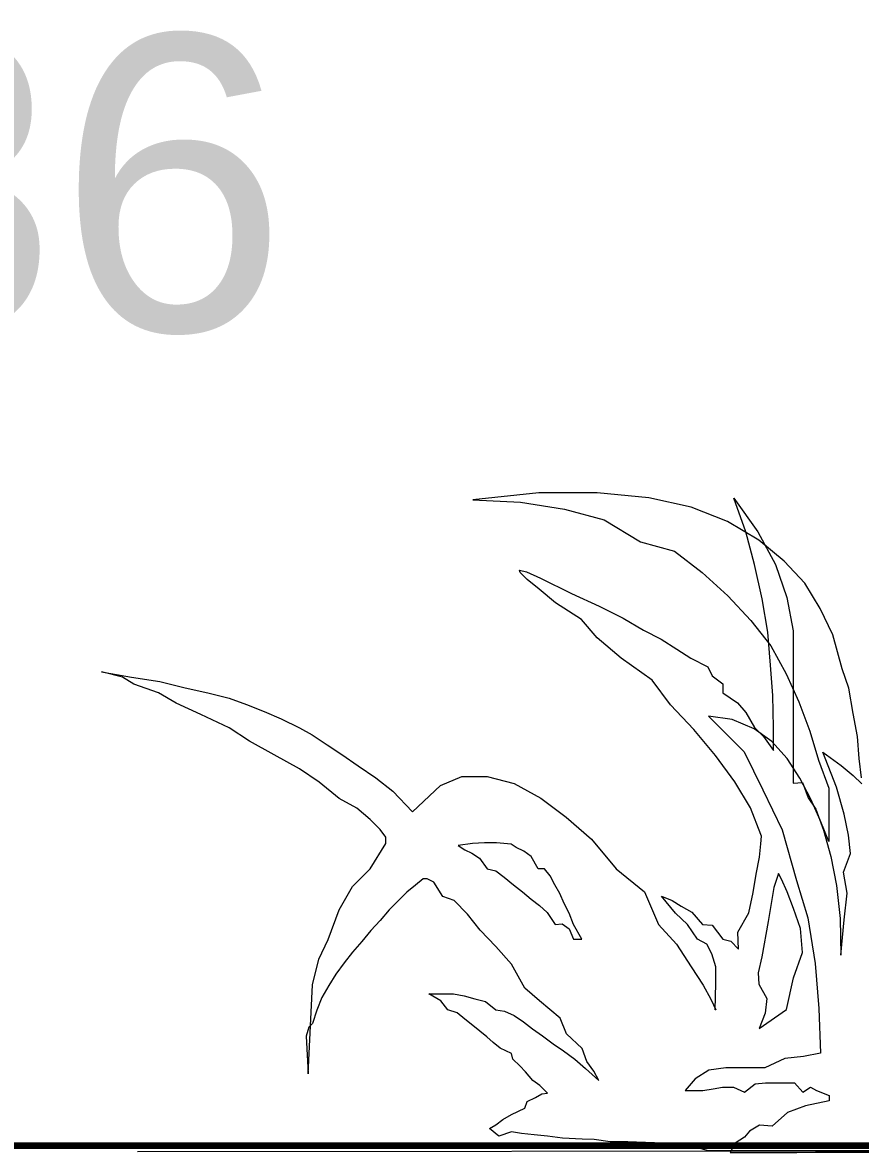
# Model space of a CAD drawing. Header units: inches. Extents: x 140 to 978, y -82 to 38.
# Drawn here: x 729.998 to 730.391, y -46.78 to -46.251 of the extents above; entities that cross this region are included whole.
import ezdxf

# ---------------------------------------------------------------- set-up
doc = ezdxf.new("R2010")
doc.units = ezdxf.units.IN
doc.header["$MEASUREMENT"] = 0
for name, color, linetype, lineweight in [('UNSAAC-AREA VERDE', 94, 'Continuous', 0), ('UNSAAC-TEXTOS', 250, 'Continuous', 0), ('UNSAAC-VARIOS', 30, 'Continuous', 0)]:
    doc.layers.add(name, color=color, linetype=linetype, lineweight=lineweight)
doc.styles.get("Standard").update_dxf_attribs({"font": 'arial.ttf'})

# ---------------------------------------------------------------- blocks, each defined once
blk = doc.blocks.new('unsaac area verde 2')
at = {"layer": 'UNSAAC-AREA VERDE'}
for p, q in [((1477.2247, 42.2612), (1477.1628, 42.2549)), ((1477.2247, 42.2612), (1477.1628, 42.2549)), ((1477.1628, 42.2549), (1477.2073, 42.2525)), ((1477.1628, 42.2549), (1477.2073, 42.2525)), ((1477.2073, 42.2525), (1477.2486, 42.2461)), ((1477.2073, 42.2525), (1477.2486, 42.2461)), ((1477.2795, 42.2612), (1477.2247, 42.2612)), ((1477.2795, 42.2612), (1477.2247, 42.2612)), ((1477.3278, 42.2565), (1477.2795, 42.2612)), ((1477.3278, 42.2565), (1477.2795, 42.2612)), ((1477.3676, 42.2477), (1477.3278, 42.2565)), ((1477.3676, 42.2477), (1477.3278, 42.2565)), ((1477.4187, 42.2245), (1477.4074, 42.2562)), ((1477.4074, 42.2562), (1477.4299, 42.2244)), ((1477.4187, 42.2245), (1477.4074, 42.2562)), ((1477.4074, 42.2562), (1477.4299, 42.2244)), ((1477.2486, 42.2461), (1477.2859, 42.2358)), ((1477.2486, 42.2461), (1477.2859, 42.2358)), ((1477.4017, 42.2342), (1477.3676, 42.2477)), ((1477.4017, 42.2342), (1477.3676, 42.2477)), ((1477.2859, 42.2358), (1477.32, 42.2152)), ((1477.2859, 42.2358), (1477.32, 42.2152)), ((1477.431, 42.2168), (1477.4017, 42.2342)), ((1477.431, 42.2168), (1477.4017, 42.2342)), ((1477.4267, 42.194), (1477.4187, 42.2245)), ((1477.4267, 42.194), (1477.4187, 42.2245)), ((1477.4299, 42.2244), (1477.4465, 42.194)), ((1477.4299, 42.2244), (1477.4465, 42.194)), ((1477.32, 42.2152), (1477.3517, 42.2064)), ((1477.32, 42.2152), (1477.3517, 42.2064)), ((1477.4548, 42.197), (1477.431, 42.2168)), ((1477.4548, 42.197), (1477.431, 42.2168)), ((1477.3517, 42.2064), (1477.3779, 42.1866)), ((1477.3517, 42.2064), (1477.3779, 42.1866)), ((1477.207, 42.1867), (1477.2064, 42.1887)), ((1477.2064, 42.1887), (1477.2129, 42.1874)), ((1477.207, 42.1867), (1477.2064, 42.1887)), ((1477.2064, 42.1887), (1477.2129, 42.1874)), ((1477.2129, 42.1874), (1477.2262, 42.1814)), ((1477.2129, 42.1874), (1477.2262, 42.1814)), ((1477.4339, 42.1616), (1477.4267, 42.194)), ((1477.4339, 42.1616), (1477.4267, 42.194)), ((1477.4465, 42.194), (1477.4571, 42.1629)), ((1477.4465, 42.194), (1477.4571, 42.1629)), ((1477.4739, 42.1763), (1477.4548, 42.197)), ((1477.4739, 42.1763), (1477.4548, 42.197)), ((1477.2136, 42.1801), (1477.207, 42.1867)), ((1477.2136, 42.1801), (1477.207, 42.1867)), ((1477.2249, 42.1709), (1477.2136, 42.1801)), ((1477.2249, 42.1709), (1477.2136, 42.1801)), ((1477.2262, 42.1814), (1477.2553, 42.1669)), ((1477.2262, 42.1814), (1477.2553, 42.1669)), ((1477.3779, 42.1866), (1477.4017, 42.1645)), ((1477.3779, 42.1866), (1477.4017, 42.1645)), ((1477.2401, 42.1583), (1477.2249, 42.1709)), ((1477.2401, 42.1583), (1477.2249, 42.1709)), ((1477.2553, 42.1669), (1477.2811, 42.155)), ((1477.2553, 42.1669), (1477.2811, 42.155)), ((1477.4883, 42.1525), (1477.4739, 42.1763)), ((1477.4883, 42.1525), (1477.4739, 42.1763)), ((1477.2646, 42.1425), (1477.2401, 42.1583)), ((1477.2646, 42.1425), (1477.2401, 42.1583)), ((1477.4017, 42.1645), (1477.4232, 42.1414)), ((1477.4017, 42.1645), (1477.4232, 42.1414)), ((1477.4392, 42.1305), (1477.4339, 42.1616)), ((1477.4392, 42.1305), (1477.4339, 42.1616)), ((1477.4571, 42.1629), (1477.463, 42.1318)), ((1477.4571, 42.1629), (1477.463, 42.1318)), ((1477.2811, 42.155), (1477.3036, 42.1437)), ((1477.2811, 42.155), (1477.3036, 42.1437)), ((1477.5002, 42.1279), (1477.4883, 42.1525)), ((1477.5002, 42.1279), (1477.4883, 42.1525)), ((1477.2791, 42.1253), (1477.2646, 42.1425)), ((1477.2791, 42.1253), (1477.2646, 42.1425)), ((1477.3036, 42.1437), (1477.3228, 42.1326)), ((1477.3036, 42.1437), (1477.3228, 42.1326)), ((1477.4232, 42.1414), (1477.4421, 42.1176)), ((1477.4232, 42.1414), (1477.4421, 42.1176)), ((1477.3016, 42.1061), (1477.2791, 42.1253)), ((1477.3016, 42.1061), (1477.2791, 42.1253)), ((1477.3228, 42.1326), (1477.3393, 42.1239)), ((1477.3228, 42.1326), (1477.3393, 42.1239)), ((1477.3393, 42.1239), (1477.3539, 42.1146)), ((1477.3393, 42.1239), (1477.3539, 42.1146)), ((1477.4418, 42.0995), (1477.4392, 42.1305)), ((1477.4418, 42.0995), (1477.4392, 42.1305)), ((1477.463, 42.1318), (1477.463, 42.0995)), ((1477.463, 42.1318), (1477.463, 42.0995)), ((1477.5089, 42.0961), (1477.5002, 42.1279)), ((1477.5089, 42.0961), (1477.5002, 42.1279)), ((1477.3539, 42.1146), (1477.367, 42.1061)), ((1477.3539, 42.1146), (1477.367, 42.1061)), ((1477.4421, 42.1176), (1477.4565, 42.0914)), ((1477.4421, 42.1176), (1477.4565, 42.0914)), ((1477.3307, 42.0855), (1477.3016, 42.1061)), ((1477.3307, 42.0855), (1477.3016, 42.1061)), ((1477.367, 42.1061), (1477.383, 42.0981)), ((1477.367, 42.1061), (1477.383, 42.0981)), ((1476.834, 42.0889), (1476.8142, 42.0941)), ((1476.8142, 42.0941), (1476.8426, 42.0889)), ((1476.834, 42.0889), (1476.8142, 42.0941)), ((1476.8142, 42.0941), (1476.8426, 42.0889)), ((1477.383, 42.0981), (1477.3869, 42.0896)), ((1477.383, 42.0981), (1477.3869, 42.0896)), ((1477.4438, 42.071), (1477.4418, 42.0995)), ((1477.4438, 42.071), (1477.4418, 42.0995)), ((1477.463, 42.0995), (1477.463, 42.0664)), ((1477.463, 42.0995), (1477.463, 42.0664)), ((1477.5152, 42.0779), (1477.5089, 42.0961)), ((1477.5152, 42.0779), (1477.5089, 42.0961)), ((1476.8446, 42.0823), (1476.834, 42.0889)), ((1476.8446, 42.0823), (1476.834, 42.0889)), ((1476.8426, 42.0889), (1476.8691, 42.0849)), ((1476.8426, 42.0889), (1476.8691, 42.0849)), ((1476.8677, 42.0743), (1476.8446, 42.0823)), ((1476.8677, 42.0743), (1476.8446, 42.0823)), ((1476.8691, 42.0849), (1476.8928, 42.079)), ((1476.8691, 42.0849), (1476.8928, 42.079)), ((1477.3479, 42.0624), (1477.3307, 42.0855)), ((1477.3479, 42.0624), (1477.3307, 42.0855)), ((1477.3869, 42.0896), (1477.3969, 42.0822)), ((1477.3869, 42.0896), (1477.3969, 42.0822)), ((1477.3969, 42.0822), (1477.3969, 42.0736)), ((1477.3969, 42.0822), (1477.3969, 42.0736)), ((1477.4565, 42.0914), (1477.4684, 42.0652)), ((1477.4565, 42.0914), (1477.4684, 42.0652)), ((1476.8843, 42.0644), (1476.8677, 42.0743)), ((1476.8843, 42.0644), (1476.8677, 42.0743)), ((1476.8928, 42.079), (1476.914, 42.0743)), ((1476.8928, 42.079), (1476.914, 42.0743)), ((1476.914, 42.0743), (1476.9339, 42.069)), ((1476.914, 42.0743), (1476.9339, 42.069)), ((1477.3969, 42.0736), (1477.4108, 42.0644)), ((1477.3969, 42.0736), (1477.4108, 42.0644)), ((1477.4446, 42.0412), (1477.4438, 42.071)), ((1477.4446, 42.0412), (1477.4438, 42.071)), ((1477.5192, 42.0541), (1477.5152, 42.0779)), ((1477.5192, 42.0541), (1477.5152, 42.0779)), ((1476.9074, 42.0538), (1476.8843, 42.0644)), ((1476.9074, 42.0538), (1476.8843, 42.0644)), ((1476.9339, 42.069), (1476.9504, 42.0631)), ((1476.9339, 42.069), (1476.9504, 42.0631)), ((1476.9504, 42.0631), (1476.9669, 42.0565)), ((1476.9504, 42.0631), (1476.9669, 42.0565)), ((1477.3697, 42.0392), (1477.3479, 42.0624)), ((1477.3697, 42.0392), (1477.3479, 42.0624)), ((1477.4108, 42.0644), (1477.4187, 42.0551)), ((1477.4108, 42.0644), (1477.4187, 42.0551)), ((1477.463, 42.0664), (1477.463, 42.032)), ((1477.463, 42.0664), (1477.463, 42.032)), ((1477.4684, 42.0652), (1477.4787, 42.0375)), ((1477.4684, 42.0652), (1477.4787, 42.0375)), ((1476.9339, 42.0412), (1476.9074, 42.0538)), ((1476.9339, 42.0412), (1476.9074, 42.0538)), ((1476.9669, 42.0565), (1476.9827, 42.0498)), ((1476.9669, 42.0565), (1476.9827, 42.0498)), ((1476.9827, 42.0498), (1477, 42.0412)), ((1476.9827, 42.0498), (1477, 42.0412)), ((1477.4057, 42.0485), (1477.3835, 42.0517)), ((1477.3835, 42.0517), (1477.4168, 42.0184)), ((1477.4057, 42.0485), (1477.3835, 42.0517)), ((1477.3835, 42.0517), (1477.4168, 42.0184)), ((1477.4187, 42.0551), (1477.4266, 42.0412)), ((1477.4187, 42.0551), (1477.4266, 42.0412)), ((1477.5231, 42.0326), (1477.5192, 42.0541)), ((1477.5231, 42.0326), (1477.5192, 42.0541)), ((1476.9531, 42.0287), (1476.9339, 42.0412)), ((1476.9531, 42.0287), (1476.9339, 42.0412)), ((1477, 42.0412), (1477.0119, 42.0346)), ((1477, 42.0412), (1477.0119, 42.0346)), ((1477.3902, 42.0148), (1477.3697, 42.0392)), ((1477.3902, 42.0148), (1477.3697, 42.0392)), ((1477.4263, 42.0398), (1477.4057, 42.0485)), ((1477.4263, 42.0398), (1477.4057, 42.0485)), ((1477.4429, 42.0279), (1477.4263, 42.0398)), ((1477.4429, 42.0279), (1477.4263, 42.0398)), ((1477.4266, 42.0412), (1477.4352, 42.0326)), ((1477.4266, 42.0412), (1477.4352, 42.0326)), ((1477.4446, 42.0195), (1477.4446, 42.0412)), ((1477.4446, 42.0195), (1477.4446, 42.0412)), ((1476.9762, 42.0161), (1476.9531, 42.0287)), ((1476.9762, 42.0161), (1476.9531, 42.0287)), ((1477.0119, 42.0346), (1477.0258, 42.0254)), ((1477.0119, 42.0346), (1477.0258, 42.0254)), ((1477.4352, 42.0326), (1477.4446, 42.0195)), ((1477.4352, 42.0326), (1477.4446, 42.0195)), ((1477.463, 42.032), (1477.463, 41.989)), ((1477.463, 42.032), (1477.463, 41.989)), ((1477.4787, 42.0375), (1477.4866, 42.0105)), ((1477.4787, 42.0375), (1477.4866, 42.0105)), ((1477.5248, 42.012), (1477.5231, 42.0326)), ((1477.5248, 42.012), (1477.5231, 42.0326)), ((1477.0258, 42.0254), (1477.0397, 42.0161)), ((1477.0258, 42.0254), (1477.0397, 42.0161)), ((1477.4168, 42.0184), (1477.4343, 41.9827)), ((1477.4168, 42.0184), (1477.4343, 41.9827)), ((1477.4573, 42.012), (1477.4429, 42.0279)), ((1477.4573, 42.012), (1477.4429, 42.0279)), ((1477.5034, 41.985), (1477.4908, 42.0181)), ((1477.4908, 42.0181), (1477.508, 42.0055)), ((1477.5034, 41.985), (1477.4908, 42.0181)), ((1477.4908, 42.0181), (1477.508, 42.0055)), ((1477, 42.0029), (1476.9762, 42.0161)), ((1477, 42.0029), (1476.9762, 42.0161)), ((1477.0397, 42.0161), (1477.0549, 42.0055)), ((1477.0397, 42.0161), (1477.0549, 42.0055)), ((1477.4081, 41.9903), (1477.3902, 42.0148)), ((1477.4081, 41.9903), (1477.3902, 42.0148)), ((1477.4692, 41.9937), (1477.4573, 42.012)), ((1477.4692, 41.9937), (1477.4573, 42.012)), ((1477.4866, 42.0105), (1477.4962, 41.9842)), ((1477.4866, 42.0105), (1477.4962, 41.9842)), ((1477.5271, 41.9938), (1477.5248, 42.012)), ((1477.5271, 41.9938), (1477.5248, 42.012)), ((1477.0185, 41.9903), (1477, 42.0029)), ((1477.0185, 41.9903), (1477, 42.0029)), ((1477.0549, 42.0055), (1477.0714, 41.9943)), ((1477.0549, 42.0055), (1477.0714, 41.9943)), ((1477.508, 42.0055), (1477.5192, 41.9962)), ((1477.508, 42.0055), (1477.5192, 41.9962)), ((1477.0371, 41.9751), (1477.0185, 41.9903)), ((1477.0371, 41.9751), (1477.0185, 41.9903)), ((1477.0714, 41.9943), (1477.0873, 41.9817)), ((1477.0714, 41.9943), (1477.0873, 41.9817)), ((1477.1058, 41.9625), (1477.1323, 41.987)), ((1477.1058, 41.9625), (1477.1323, 41.987)), ((1477.1323, 41.987), (1477.1521, 41.9956)), ((1477.1323, 41.987), (1477.1521, 41.9956)), ((1477.1521, 41.9956), (1477.1759, 41.9956)), ((1477.1521, 41.9956), (1477.1759, 41.9956)), ((1477.1759, 41.9956), (1477.2011, 41.989)), ((1477.1759, 41.9956), (1477.2011, 41.989)), ((1477.2011, 41.989), (1477.2262, 41.9751)), ((1477.2011, 41.989), (1477.2262, 41.9751)), ((1477.4227, 41.9658), (1477.4081, 41.9903)), ((1477.4227, 41.9658), (1477.4081, 41.9903)), ((1477.463, 41.989), (1477.4716, 41.9896)), ((1477.463, 41.989), (1477.4716, 41.9896)), ((1477.4795, 41.9739), (1477.4692, 41.9937)), ((1477.4795, 41.9739), (1477.4692, 41.9937)), ((1477.4716, 41.9896), (1477.477, 41.9751)), ((1477.4716, 41.9896), (1477.477, 41.9751)), ((1477.5192, 41.9962), (1477.5272, 41.9883)), ((1477.5192, 41.9962), (1477.5272, 41.9883)), ((1477.0873, 41.9817), (1477.1058, 41.9625)), ((1477.0873, 41.9817), (1477.1058, 41.9625)), ((1477.4343, 41.9827), (1477.4525, 41.9453)), ((1477.4343, 41.9827), (1477.4525, 41.9453)), ((1477.4962, 41.9842), (1477.4962, 41.9596)), ((1477.4962, 41.9842), (1477.4962, 41.9596)), ((1477.5106, 41.9599), (1477.5034, 41.985)), ((1477.5106, 41.9599), (1477.5034, 41.985)), ((1477.0536, 41.9658), (1477.0371, 41.9751)), ((1477.0536, 41.9658), (1477.0371, 41.9751)), ((1477.0662, 41.9552), (1477.0536, 41.9658)), ((1477.0662, 41.9552), (1477.0536, 41.9658)), ((1477.2262, 41.9751), (1477.25, 41.9573)), ((1477.2262, 41.9751), (1477.25, 41.9573)), ((1477.4326, 41.9408), (1477.4227, 41.9658)), ((1477.4326, 41.9408), (1477.4227, 41.9658)), ((1477.477, 41.9751), (1477.4842, 41.9645)), ((1477.477, 41.9751), (1477.4842, 41.9645)), ((1477.4883, 41.9541), (1477.4795, 41.9739)), ((1477.4883, 41.9541), (1477.4795, 41.9739)), ((1477.0754, 41.946), (1477.0662, 41.9552)), ((1477.0754, 41.946), (1477.0662, 41.9552)), ((1477.25, 41.9573), (1477.2738, 41.9367)), ((1477.25, 41.9573), (1477.2738, 41.9367)), ((1477.4842, 41.9645), (1477.4914, 41.9447)), ((1477.4842, 41.9645), (1477.4914, 41.9447)), ((1477.4962, 41.9596), (1477.4962, 41.9343)), ((1477.4962, 41.9596), (1477.4962, 41.9343)), ((1477.5147, 41.94), (1477.5106, 41.9599)), ((1477.5147, 41.94), (1477.5106, 41.9599)), ((1477.0807, 41.9387), (1477.0754, 41.946)), ((1477.0807, 41.9387), (1477.0754, 41.946)), ((1477.4525, 41.9453), (1477.466, 41.8977)), ((1477.4525, 41.9453), (1477.466, 41.8977)), ((1477.4962, 41.9343), (1477.4883, 41.9541)), ((1477.4962, 41.9343), (1477.4883, 41.9541)), ((1477.4914, 41.9447), (1477.4981, 41.9203)), ((1477.4914, 41.9447), (1477.4981, 41.9203)), ((1477.0807, 41.9328), (1477.0807, 41.9387)), ((1477.0807, 41.9328), (1477.0807, 41.9387)), ((1477.1733, 41.9334), (1477.1621, 41.9328)), ((1477.1733, 41.9334), (1477.1621, 41.9328)), ((1477.1845, 41.9334), (1477.1733, 41.9334)), ((1477.1845, 41.9334), (1477.1733, 41.9334)), ((1477.1984, 41.9321), (1477.1845, 41.9334)), ((1477.1984, 41.9321), (1477.1845, 41.9334)), ((1477.2738, 41.9367), (1477.2969, 41.9089)), ((1477.2738, 41.9367), (1477.2969, 41.9089)), ((1477.4332, 41.9394), (1477.4326, 41.9408)), ((1477.4332, 41.9394), (1477.4326, 41.9408)), ((1477.4326, 41.9321), (1477.4332, 41.9394)), ((1477.4326, 41.9321), (1477.4332, 41.9394)), ((1477.5166, 41.9228), (1477.5147, 41.94)), ((1477.5166, 41.9228), (1477.5147, 41.94)), ((1477.0662, 41.9089), (1477.0807, 41.9328)), ((1477.0662, 41.9089), (1477.0807, 41.9328)), ((1477.1621, 41.9328), (1477.1488, 41.9308)), ((1477.1621, 41.9328), (1477.1488, 41.9308)), ((1477.1488, 41.9308), (1477.1548, 41.9269)), ((1477.1488, 41.9308), (1477.1548, 41.9269)), ((1477.1548, 41.9269), (1477.1614, 41.9235)), ((1477.1548, 41.9269), (1477.1614, 41.9235)), ((1477.1614, 41.9235), (1477.1687, 41.9189)), ((1477.1614, 41.9235), (1477.1687, 41.9189)), ((1477.203, 41.9288), (1477.1984, 41.9321)), ((1477.203, 41.9288), (1477.1984, 41.9321)), ((1477.2103, 41.9255), (1477.203, 41.9288)), ((1477.2103, 41.9255), (1477.203, 41.9288)), ((1477.217, 41.9203), (1477.2103, 41.9255)), ((1477.217, 41.9203), (1477.2103, 41.9255)), ((1477.4313, 41.9195), (1477.4326, 41.9321)), ((1477.4313, 41.9195), (1477.4326, 41.9321)), ((1477.51, 41.9056), (1477.5166, 41.9228)), ((1477.51, 41.9056), (1477.5166, 41.9228)), ((1477.1687, 41.9189), (1477.1759, 41.9089)), ((1477.1687, 41.9189), (1477.1759, 41.9089)), ((1477.2236, 41.9089), (1477.217, 41.9203)), ((1477.2236, 41.9089), (1477.217, 41.9203)), ((1477.428, 41.9037), (1477.4313, 41.9195)), ((1477.428, 41.9037), (1477.4313, 41.9195)), ((1477.4981, 41.9203), (1477.5034, 41.8931)), ((1477.4981, 41.9203), (1477.5034, 41.8931)), ((1477.0496, 41.8924), (1477.0662, 41.9089)), ((1477.0496, 41.8924), (1477.0662, 41.9089)), ((1477.1759, 41.9089), (1477.1839, 41.907)), ((1477.1759, 41.9089), (1477.1839, 41.907)), ((1477.1839, 41.907), (1477.1918, 41.901)), ((1477.1839, 41.907), (1477.1918, 41.901)), ((1477.2295, 41.9089), (1477.2236, 41.9089)), ((1477.2295, 41.9089), (1477.2236, 41.9089)), ((1477.2348, 41.9023), (1477.2295, 41.9089)), ((1477.2348, 41.9023), (1477.2295, 41.9089)), ((1477.2394, 41.8938), (1477.2348, 41.9023)), ((1477.2394, 41.8938), (1477.2348, 41.9023)), ((1477.2969, 41.9089), (1477.3234, 41.8872)), ((1477.2969, 41.9089), (1477.3234, 41.8872)), ((1477.4253, 41.8865), (1477.428, 41.9037)), ((1477.4253, 41.8865), (1477.428, 41.9037)), ((1477.4491, 41.9043), (1477.4446, 41.8911)), ((1477.4491, 41.9043), (1477.4446, 41.8911)), ((1477.4518, 41.899), (1477.4491, 41.9043)), ((1477.4518, 41.899), (1477.4491, 41.9043)), ((1477.5133, 41.8858), (1477.51, 41.9056)), ((1477.5133, 41.8858), (1477.51, 41.9056)), ((1477.0371, 41.8706), (1477.0496, 41.8924)), ((1477.0371, 41.8706), (1477.0496, 41.8924)), ((1477.1085, 41.8937), (1477.1005, 41.8871)), ((1477.1085, 41.8937), (1477.1005, 41.8871)), ((1477.1158, 41.8997), (1477.1085, 41.8937)), ((1477.1158, 41.8997), (1477.1085, 41.8937)), ((1477.1197, 41.8997), (1477.1158, 41.8997)), ((1477.1197, 41.8997), (1477.1158, 41.8997)), ((1477.1257, 41.8964), (1477.1197, 41.8997)), ((1477.1257, 41.8964), (1477.1197, 41.8997)), ((1477.1343, 41.8831), (1477.1257, 41.8964)), ((1477.1343, 41.8831), (1477.1257, 41.8964)), ((1477.1918, 41.901), (1477.2004, 41.8938)), ((1477.1918, 41.901), (1477.2004, 41.8938)), ((1477.2004, 41.8938), (1477.209, 41.8872)), ((1477.2004, 41.8938), (1477.209, 41.8872)), ((1477.2441, 41.8858), (1477.2394, 41.8938)), ((1477.2441, 41.8858), (1477.2394, 41.8938)), ((1477.4446, 41.8911), (1477.4392, 41.8593)), ((1477.4446, 41.8911), (1477.4392, 41.8593)), ((1477.4571, 41.8872), (1477.4518, 41.899)), ((1477.4571, 41.8872), (1477.4518, 41.899)), ((1477.466, 41.8977), (1477.4764, 41.8628)), ((1477.466, 41.8977), (1477.4764, 41.8628)), ((1477.5034, 41.8931), (1477.5067, 41.862)), ((1477.5034, 41.8931), (1477.5067, 41.862)), ((1477.1005, 41.8871), (1477.0926, 41.8792)), ((1477.1005, 41.8871), (1477.0926, 41.8792)), ((1477.1449, 41.8792), (1477.1343, 41.8831)), ((1477.1449, 41.8792), (1477.1343, 41.8831)), ((1477.209, 41.8872), (1477.217, 41.8806)), ((1477.209, 41.8872), (1477.217, 41.8806)), ((1477.217, 41.8806), (1477.2249, 41.8745)), ((1477.217, 41.8806), (1477.2249, 41.8745)), ((1477.248, 41.8765), (1477.2441, 41.8858)), ((1477.248, 41.8765), (1477.2441, 41.8858)), ((1477.3234, 41.8872), (1477.3366, 41.8567)), ((1477.3234, 41.8872), (1477.3366, 41.8567)), ((1477.3525, 41.8673), (1477.3393, 41.8831)), ((1477.3393, 41.8831), (1477.3492, 41.8792)), ((1477.3525, 41.8673), (1477.3393, 41.8831)), ((1477.3393, 41.8831), (1477.3492, 41.8792)), ((1477.4213, 41.8673), (1477.4253, 41.8865)), ((1477.4213, 41.8673), (1477.4253, 41.8865)), ((1477.463, 41.8713), (1477.4571, 41.8872)), ((1477.463, 41.8713), (1477.4571, 41.8872)), ((1477.5106, 41.8607), (1477.5133, 41.8858)), ((1477.5106, 41.8607), (1477.5133, 41.8858)), ((1477.0265, 41.8428), (1477.0371, 41.8706)), ((1477.0265, 41.8428), (1477.0371, 41.8706)), ((1477.084, 41.8706), (1477.0754, 41.8607)), ((1477.084, 41.8706), (1477.0754, 41.8607)), ((1477.0926, 41.8792), (1477.084, 41.8706)), ((1477.0926, 41.8792), (1477.084, 41.8706)), ((1477.1574, 41.8666), (1477.1449, 41.8792)), ((1477.1574, 41.8666), (1477.1449, 41.8792)), ((1477.2249, 41.8745), (1477.2322, 41.868)), ((1477.2249, 41.8745), (1477.2322, 41.868)), ((1477.2526, 41.8673), (1477.248, 41.8765)), ((1477.2526, 41.8673), (1477.248, 41.8765)), ((1477.3492, 41.8792), (1477.3578, 41.8739)), ((1477.3492, 41.8792), (1477.3578, 41.8739)), ((1477.3578, 41.8739), (1477.3678, 41.868)), ((1477.3578, 41.8739), (1477.3678, 41.868)), ((1477.4696, 41.8527), (1477.463, 41.8713)), ((1477.4696, 41.8527), (1477.463, 41.8713)), ((1477.0754, 41.8607), (1477.0668, 41.8514)), ((1477.0754, 41.8607), (1477.0668, 41.8514)), ((1477.1693, 41.8515), (1477.1574, 41.8666)), ((1477.1693, 41.8515), (1477.1574, 41.8666)), ((1477.2322, 41.868), (1477.2394, 41.8567)), ((1477.2322, 41.868), (1477.2394, 41.8567)), ((1477.2566, 41.8567), (1477.2526, 41.8673)), ((1477.2566, 41.8567), (1477.2526, 41.8673)), ((1477.3638, 41.8567), (1477.3525, 41.8673)), ((1477.3638, 41.8567), (1477.3525, 41.8673)), ((1477.3678, 41.868), (1477.3777, 41.8567)), ((1477.3678, 41.868), (1477.3777, 41.8567)), ((1477.4108, 41.8494), (1477.4213, 41.8673)), ((1477.4108, 41.8494), (1477.4213, 41.8673)), ((1477.4392, 41.8593), (1477.4332, 41.8263)), ((1477.4392, 41.8593), (1477.4332, 41.8263)), ((1477.4764, 41.8628), (1477.4834, 41.82)), ((1477.4764, 41.8628), (1477.4834, 41.82)), ((1477.5067, 41.862), (1477.5073, 41.8276)), ((1477.5067, 41.862), (1477.5073, 41.8276)), ((1477.5073, 41.8276), (1477.5106, 41.8607)), ((1477.5073, 41.8276), (1477.5106, 41.8607)), ((1477.0668, 41.8514), (1477.0582, 41.8409)), ((1477.0668, 41.8514), (1477.0582, 41.8409)), ((1477.1838, 41.8362), (1477.1693, 41.8515)), ((1477.1838, 41.8362), (1477.1693, 41.8515)), ((1477.2394, 41.8567), (1477.2461, 41.8574)), ((1477.2394, 41.8567), (1477.2461, 41.8574)), ((1477.2461, 41.8574), (1477.2526, 41.8527)), ((1477.2461, 41.8574), (1477.2526, 41.8527)), ((1477.2526, 41.8527), (1477.2566, 41.8428)), ((1477.2526, 41.8527), (1477.2566, 41.8428)), ((1477.2646, 41.8428), (1477.2566, 41.8567)), ((1477.2646, 41.8428), (1477.2566, 41.8567)), ((1477.3366, 41.8567), (1477.3532, 41.8382)), ((1477.3366, 41.8567), (1477.3532, 41.8382)), ((1477.3731, 41.8428), (1477.3638, 41.8567)), ((1477.3731, 41.8428), (1477.3638, 41.8567)), ((1477.3777, 41.8567), (1477.3869, 41.856)), ((1477.3777, 41.8567), (1477.3869, 41.856)), ((1477.3869, 41.856), (1477.3969, 41.8428)), ((1477.3869, 41.856), (1477.3969, 41.8428)), ((1477.4115, 41.8335), (1477.4108, 41.8494)), ((1477.4115, 41.8335), (1477.4108, 41.8494)), ((1477.4716, 41.8302), (1477.4696, 41.8527)), ((1477.4716, 41.8302), (1477.4696, 41.8527)), ((1477.0179, 41.8243), (1477.0265, 41.8428)), ((1477.0179, 41.8243), (1477.0265, 41.8428)), ((1477.0582, 41.8409), (1477.0496, 41.831)), ((1477.0582, 41.8409), (1477.0496, 41.831)), ((1477.2566, 41.8428), (1477.2646, 41.8428)), ((1477.2566, 41.8428), (1477.2646, 41.8428)), ((1477.3532, 41.8382), (1477.3671, 41.817)), ((1477.3532, 41.8382), (1477.3671, 41.817)), ((1477.3816, 41.8382), (1477.3731, 41.8428)), ((1477.3816, 41.8382), (1477.3731, 41.8428)), ((1477.3863, 41.8289), (1477.3816, 41.8382)), ((1477.3863, 41.8289), (1477.3816, 41.8382)), ((1477.3969, 41.8428), (1477.4042, 41.8409)), ((1477.3969, 41.8428), (1477.4042, 41.8409)), ((1477.4042, 41.8409), (1477.4115, 41.8335)), ((1477.4042, 41.8409), (1477.4115, 41.8335)), ((1477.0496, 41.831), (1477.0417, 41.821)), ((1477.0496, 41.831), (1477.0417, 41.821)), ((1477.1984, 41.8197), (1477.1838, 41.8362)), ((1477.1984, 41.8197), (1477.1838, 41.8362)), ((1477.3902, 41.817), (1477.3863, 41.8289)), ((1477.3902, 41.817), (1477.3863, 41.8289)), ((1477.463, 41.8064), (1477.4716, 41.8302)), ((1477.463, 41.8064), (1477.4716, 41.8302)), ((1477.0119, 41.8005), (1477.0179, 41.8243)), ((1477.0119, 41.8005), (1477.0179, 41.8243)), ((1477.0417, 41.821), (1477.0337, 41.8104)), ((1477.0417, 41.821), (1477.0337, 41.8104)), ((1477.211, 41.7972), (1477.1984, 41.8197)), ((1477.211, 41.7972), (1477.1984, 41.8197)), ((1477.3671, 41.817), (1477.3783, 41.7998)), ((1477.3671, 41.817), (1477.3783, 41.7998)), ((1477.3902, 41.8011), (1477.3902, 41.817)), ((1477.3902, 41.8011), (1477.3902, 41.817)), ((1477.4332, 41.8263), (1477.4299, 41.8111)), ((1477.4332, 41.8263), (1477.4299, 41.8111)), ((1477.4834, 41.82), (1477.4867, 41.7778)), ((1477.4834, 41.82), (1477.4867, 41.7778)), ((1477.0337, 41.8104), (1477.0271, 41.7998)), ((1477.0337, 41.8104), (1477.0271, 41.7998)), ((1477.4299, 41.8111), (1477.4306, 41.8005)), ((1477.4299, 41.8111), (1477.4306, 41.8005)), ((1477.4564, 41.7767), (1477.463, 41.8064)), ((1477.4564, 41.7767), (1477.463, 41.8064)), ((1477.0079, 41.7171), (1477.0119, 41.8005)), ((1477.0079, 41.7171), (1477.0119, 41.8005)), ((1477.0271, 41.7998), (1477.0205, 41.7886)), ((1477.0271, 41.7998), (1477.0205, 41.7886)), ((1477.2249, 41.7853), (1477.211, 41.7972)), ((1477.2249, 41.7853), (1477.211, 41.7972)), ((1477.3783, 41.7998), (1477.3856, 41.7866)), ((1477.3783, 41.7998), (1477.3856, 41.7866)), ((1477.3895, 41.7767), (1477.3902, 41.8011)), ((1477.3895, 41.7767), (1477.3902, 41.8011)), ((1477.4306, 41.8005), (1477.4379, 41.7872)), ((1477.4306, 41.8005), (1477.4379, 41.7872)), ((1477.0205, 41.7886), (1477.0158, 41.7767)), ((1477.0205, 41.7886), (1477.0158, 41.7767)), ((1477.1323, 41.7853), (1477.121, 41.7919)), ((1477.121, 41.7919), (1477.1323, 41.7919)), ((1477.1323, 41.7853), (1477.121, 41.7919)), ((1477.121, 41.7919), (1477.1323, 41.7919)), ((1477.1323, 41.7919), (1477.1441, 41.7919)), ((1477.1323, 41.7919), (1477.1441, 41.7919)), ((1477.1389, 41.7767), (1477.1323, 41.7853)), ((1477.1389, 41.7767), (1477.1323, 41.7853)), ((1477.1441, 41.7919), (1477.1541, 41.7899)), ((1477.1441, 41.7919), (1477.1541, 41.7899)), ((1477.1541, 41.7899), (1477.164, 41.7872)), ((1477.1541, 41.7899), (1477.164, 41.7872)), ((1477.164, 41.7872), (1477.174, 41.7846)), ((1477.164, 41.7872), (1477.174, 41.7846)), ((1477.2441, 41.7688), (1477.2249, 41.7853)), ((1477.2441, 41.7688), (1477.2249, 41.7853)), ((1477.3856, 41.7866), (1477.3902, 41.7767)), ((1477.3856, 41.7866), (1477.3902, 41.7767)), ((1477.4379, 41.7872), (1477.4365, 41.7734)), ((1477.4379, 41.7872), (1477.4365, 41.7734)), ((1477.0158, 41.7767), (1477.0119, 41.7641)), ((1477.0158, 41.7767), (1477.0119, 41.7641)), ((1477.1475, 41.774), (1477.1389, 41.7767)), ((1477.1475, 41.774), (1477.1389, 41.7767)), ((1477.174, 41.7846), (1477.1838, 41.7767)), ((1477.174, 41.7846), (1477.1838, 41.7767)), ((1477.1838, 41.7767), (1477.1918, 41.7754)), ((1477.1838, 41.7767), (1477.1918, 41.7754)), ((1477.1918, 41.7754), (1477.2011, 41.7714)), ((1477.1918, 41.7754), (1477.2011, 41.7714)), ((1477.3902, 41.7767), (1477.3895, 41.7767)), ((1477.3902, 41.7767), (1477.3895, 41.7767)), ((1477.4306, 41.7589), (1477.4564, 41.7767)), ((1477.4306, 41.7589), (1477.4564, 41.7767)), ((1477.4867, 41.7778), (1477.4883, 41.7358)), ((1477.4867, 41.7778), (1477.4883, 41.7358)), ((1477.0119, 41.7641), (1477.0085, 41.7608)), ((1477.0119, 41.7641), (1477.0085, 41.7608)), ((1477.1548, 41.7681), (1477.1475, 41.774)), ((1477.1548, 41.7681), (1477.1475, 41.774)), ((1477.1621, 41.7622), (1477.1548, 41.7681)), ((1477.1621, 41.7622), (1477.1548, 41.7681)), ((1477.2011, 41.7714), (1477.2097, 41.7654)), ((1477.2011, 41.7714), (1477.2097, 41.7654)), ((1477.2097, 41.7654), (1477.2183, 41.7589)), ((1477.2097, 41.7654), (1477.2183, 41.7589)), ((1477.25, 41.7542), (1477.2441, 41.7688)), ((1477.25, 41.7542), (1477.2441, 41.7688)), ((1477.4365, 41.7734), (1477.4306, 41.7589)), ((1477.4365, 41.7734), (1477.4306, 41.7589)), ((1477.0085, 41.7608), (1477.006, 41.7523)), ((1477.0085, 41.7608), (1477.006, 41.7523)), ((1477.1687, 41.7568), (1477.1621, 41.7622)), ((1477.1687, 41.7568), (1477.1621, 41.7622)), ((1477.1753, 41.7515), (1477.1687, 41.7568)), ((1477.1753, 41.7515), (1477.1687, 41.7568)), ((1477.2183, 41.7589), (1477.2275, 41.7523)), ((1477.2183, 41.7589), (1477.2275, 41.7523)), ((1477.2646, 41.7403), (1477.25, 41.7542)), ((1477.2646, 41.7403), (1477.25, 41.7542)), ((1477.006, 41.7523), (1477.0079, 41.7171)), ((1477.006, 41.7523), (1477.0079, 41.7171)), ((1477.1812, 41.7462), (1477.1753, 41.7515)), ((1477.1812, 41.7462), (1477.1753, 41.7515)), ((1477.1879, 41.7409), (1477.1812, 41.7462)), ((1477.1879, 41.7409), (1477.1812, 41.7462)), ((1477.2275, 41.7523), (1477.2374, 41.745)), ((1477.2275, 41.7523), (1477.2374, 41.745)), ((1477.2374, 41.745), (1477.2473, 41.7383)), ((1477.2374, 41.745), (1477.2473, 41.7383)), ((1477.1984, 41.7357), (1477.1879, 41.7409)), ((1477.1984, 41.7357), (1477.1879, 41.7409)), ((1477.1998, 41.7304), (1477.1984, 41.7357)), ((1477.1998, 41.7304), (1477.1984, 41.7357)), ((1477.2473, 41.7383), (1477.258, 41.7304)), ((1477.2473, 41.7383), (1477.258, 41.7304)), ((1477.2692, 41.7284), (1477.2646, 41.7403)), ((1477.2692, 41.7284), (1477.2646, 41.7403)), ((1477.4724, 41.7326), (1477.4548, 41.731)), ((1477.4724, 41.7326), (1477.4548, 41.731)), ((1477.4883, 41.7358), (1477.4724, 41.7326)), ((1477.4883, 41.7358), (1477.4724, 41.7326)), ((1477.2063, 41.7244), (1477.1998, 41.7304)), ((1477.2063, 41.7244), (1477.1998, 41.7304)), ((1477.2117, 41.7185), (1477.2063, 41.7244)), ((1477.2117, 41.7185), (1477.2063, 41.7244)), ((1477.258, 41.7304), (1477.2679, 41.7218)), ((1477.258, 41.7304), (1477.2679, 41.7218)), ((1477.2679, 41.7218), (1477.2804, 41.7105)), ((1477.2679, 41.7218), (1477.2804, 41.7105)), ((1477.2758, 41.7192), (1477.2692, 41.7284)), ((1477.2758, 41.7192), (1477.2692, 41.7284)), ((1477.3994, 41.7223), (1477.3835, 41.7199)), ((1477.3994, 41.7223), (1477.3835, 41.7199)), ((1477.4168, 41.7223), (1477.3994, 41.7223)), ((1477.4168, 41.7223), (1477.3994, 41.7223)), ((1477.4359, 41.7223), (1477.4168, 41.7223)), ((1477.4359, 41.7223), (1477.4168, 41.7223)), ((1477.4548, 41.731), (1477.4359, 41.7223)), ((1477.4548, 41.731), (1477.4359, 41.7223)), ((1477.2183, 41.7105), (1477.2117, 41.7185)), ((1477.2183, 41.7105), (1477.2117, 41.7185)), ((1477.2804, 41.7105), (1477.2758, 41.7192)), ((1477.2804, 41.7105), (1477.2758, 41.7192)), ((1477.3707, 41.712), (1477.3613, 41.7009)), ((1477.3707, 41.712), (1477.3613, 41.7009)), ((1477.3835, 41.7199), (1477.3707, 41.712)), ((1477.3835, 41.7199), (1477.3707, 41.712)), ((1477.2249, 41.7059), (1477.2183, 41.7105)), ((1477.2249, 41.7059), (1477.2183, 41.7105)), ((1477.2322, 41.6987), (1477.2249, 41.7059)), ((1477.2322, 41.6987), (1477.2249, 41.7059)), ((1477.3613, 41.7009), (1477.3692, 41.7009)), ((1477.3613, 41.7009), (1477.3692, 41.7009)), ((1477.3692, 41.7009), (1477.3779, 41.7009)), ((1477.3692, 41.7009), (1477.3779, 41.7009)), ((1477.3779, 41.7009), (1477.3874, 41.7024)), ((1477.3779, 41.7009), (1477.3874, 41.7024)), ((1477.3874, 41.7024), (1477.3962, 41.704)), ((1477.3874, 41.7024), (1477.3962, 41.704)), ((1477.3962, 41.704), (1477.4065, 41.7041)), ((1477.3962, 41.704), (1477.4065, 41.7041)), ((1477.4065, 41.7041), (1477.4168, 41.6993)), ((1477.4065, 41.7041), (1477.4168, 41.6993)), ((1477.4168, 41.6993), (1477.4271, 41.7072)), ((1477.4168, 41.6993), (1477.4271, 41.7072)), ((1477.4271, 41.7072), (1477.4367, 41.708)), ((1477.4271, 41.7072), (1477.4367, 41.708)), ((1477.4367, 41.708), (1477.4469, 41.7081)), ((1477.4367, 41.708), (1477.4469, 41.7081)), ((1477.4469, 41.7081), (1477.4549, 41.7081)), ((1477.4469, 41.7081), (1477.4549, 41.7081)), ((1477.4549, 41.7081), (1477.4637, 41.708)), ((1477.4549, 41.7081), (1477.4637, 41.708)), ((1477.4637, 41.708), (1477.4716, 41.6993)), ((1477.4637, 41.708), (1477.4716, 41.6993)), ((1477.4716, 41.6993), (1477.4787, 41.704)), ((1477.4716, 41.6993), (1477.4787, 41.704)), ((1477.4787, 41.704), (1477.4843, 41.7009)), ((1477.4787, 41.704), (1477.4843, 41.7009)), ((1477.4843, 41.7009), (1477.4962, 41.6962)), ((1477.4843, 41.7009), (1477.4962, 41.6962)), ((1477.211, 41.6847), (1477.213, 41.6907)), ((1477.211, 41.6847), (1477.213, 41.6907)), ((1477.213, 41.6907), (1477.2209, 41.6946)), ((1477.213, 41.6907), (1477.2209, 41.6946)), ((1477.2209, 41.6946), (1477.2269, 41.6979)), ((1477.2209, 41.6946), (1477.2269, 41.6979)), ((1477.2269, 41.6979), (1477.2322, 41.6987)), ((1477.2269, 41.6979), (1477.2322, 41.6987)), ((1477.4962, 41.6913), (1477.474, 41.6866)), ((1477.4962, 41.6913), (1477.474, 41.6866)), ((1477.4962, 41.6962), (1477.4962, 41.6913)), ((1477.4962, 41.6962), (1477.4962, 41.6913)), ((1477.1984, 41.6788), (1477.211, 41.6847)), ((1477.1984, 41.6788), (1477.211, 41.6847)), ((1477.4573, 41.6803), (1477.443, 41.6675)), ((1477.4573, 41.6803), (1477.443, 41.6675)), ((1477.474, 41.6866), (1477.4573, 41.6803)), ((1477.474, 41.6866), (1477.4573, 41.6803)), ((1477.1779, 41.6656), (1477.1838, 41.6689)), ((1477.1779, 41.6656), (1477.1838, 41.6689)), ((1477.1838, 41.6689), (1477.1904, 41.6741)), ((1477.1838, 41.6689), (1477.1904, 41.6741)), ((1477.1904, 41.6741), (1477.1984, 41.6788)), ((1477.1904, 41.6741), (1477.1984, 41.6788)), ((1477.4311, 41.6684), (1477.4216, 41.6628)), ((1477.4311, 41.6684), (1477.4216, 41.6628)), ((1477.443, 41.6675), (1477.4311, 41.6684)), ((1477.443, 41.6675), (1477.4311, 41.6684)), ((1477.1865, 41.6583), (1477.1779, 41.6656)), ((1477.1865, 41.6583), (1477.1779, 41.6656)), ((1477.1984, 41.6623), (1477.1865, 41.6583)), ((1477.1984, 41.6623), (1477.1865, 41.6583)), ((1477.2077, 41.6609), (1477.1984, 41.6623)), ((1477.2077, 41.6609), (1477.1984, 41.6623)), ((1477.2196, 41.6596), (1477.2077, 41.6609)), ((1477.2196, 41.6596), (1477.2077, 41.6609)), ((1477.2322, 41.6583), (1477.2196, 41.6596)), ((1477.2322, 41.6583), (1477.2196, 41.6596)), ((1477.2461, 41.6563), (1477.2322, 41.6583)), ((1477.2461, 41.6563), (1477.2322, 41.6583)), ((1477.4216, 41.6628), (1477.4168, 41.6572)), ((1477.4216, 41.6628), (1477.4168, 41.6572)), ((1477.2646, 41.6556), (1477.2461, 41.6563)), ((1477.2646, 41.6556), (1477.2461, 41.6563)), ((1477.2758, 41.655), (1477.2646, 41.6556)), ((1477.2758, 41.655), (1477.2646, 41.6556)), ((1477.291, 41.653), (1477.2758, 41.655)), ((1477.291, 41.653), (1477.2758, 41.655)), ((1477.3076, 41.653), (1477.291, 41.653)), ((1477.3076, 41.653), (1477.291, 41.653)), ((1477.3241, 41.6523), (1477.3076, 41.653)), ((1477.3241, 41.6523), (1477.3076, 41.653)), ((1477.3413, 41.6517), (1477.3241, 41.6523)), ((1477.3413, 41.6517), (1477.3241, 41.6523)), ((1477.3592, 41.651), (1477.3413, 41.6517)), ((1477.3592, 41.651), (1477.3413, 41.6517)), ((1477.383, 41.6444), (1477.3592, 41.651)), ((1477.383, 41.6444), (1477.3592, 41.651)), ((1477.4081, 41.6517), (1477.4033, 41.6429)), ((1477.4081, 41.6517), (1477.4033, 41.6429)), ((1477.4168, 41.6572), (1477.4081, 41.6517)), ((1477.4168, 41.6572), (1477.4081, 41.6517)), ((1476.8477, 41.6443), (1478.5977, 41.6443)), ((1477.3969, 41.6444), (1477.383, 41.6444)), ((1477.3969, 41.6444), (1477.383, 41.6444)), ((1477.4134, 41.6444), (1477.3969, 41.6444)), ((1477.4134, 41.6444), (1477.3969, 41.6444)), ((1477.4033, 41.6429), (1477.4176, 41.6429)), ((1477.4033, 41.6429), (1477.4176, 41.6429)), ((1477.4313, 41.6444), (1477.4134, 41.6444)), ((1477.4313, 41.6444), (1477.4134, 41.6444)), ((1477.4176, 41.6429), (1477.4398, 41.6429)), ((1477.4176, 41.6429), (1477.4398, 41.6429)), ((1477.4498, 41.6444), (1477.4313, 41.6444)), ((1477.4498, 41.6444), (1477.4313, 41.6444)), ((1477.4398, 41.6429), (1477.4557, 41.6429)), ((1477.4398, 41.6429), (1477.4557, 41.6429)), ((1477.463, 41.6444), (1477.4498, 41.6444)), ((1477.463, 41.6444), (1477.4498, 41.6444)), ((1477.4557, 41.6429), (1477.466, 41.6429)), ((1477.4557, 41.6429), (1477.466, 41.6429)), ((1477.4868, 41.6444), (1477.463, 41.6444)), ((1477.4868, 41.6444), (1477.463, 41.6444)), ((1477.466, 41.6429), (1477.4835, 41.6429)), ((1477.466, 41.6429), (1477.4835, 41.6429)), ((1477.4835, 41.6429), (1477.5033, 41.6429)), ((1477.4835, 41.6429), (1477.5033, 41.6429)), ((1477.5047, 41.6444), (1477.4868, 41.6444)), ((1477.5047, 41.6444), (1477.4868, 41.6444)), ((1477.5033, 41.6429), (1477.5216, 41.6429)), ((1477.5033, 41.6429), (1477.5216, 41.6429)), ((1477.5166, 41.6444), (1477.5047, 41.6444)), ((1477.5166, 41.6444), (1477.5047, 41.6444)), ((1477.5397, 41.6444), (1477.5166, 41.6444)), ((1477.5397, 41.6444), (1477.5166, 41.6444)), ((1477.5216, 41.6429), (1477.5429, 41.6429)), ((1477.5216, 41.6429), (1477.5429, 41.6429))]:
    blk.add_line(p, q, dxfattribs=at)

msp = doc.modelspace()

# ---------------------------------------------------------------- linework, layer by layer
at = {"layer": 'UNSAAC-VARIOS', "color": 3, "lineweight": 100}
msp.add_lwpolyline([(728.76163, -45.16687), (728.76163, -46.57687), (729.96163, -46.57687), (729.96163, -46.77687), (732.0194, -46.77687)], dxfattribs=at)

# ---------------------------------------------------------------- block references
at = {"layer": 'UNSAAC-AREA VERDE', "xscale": 0.4999999999999996, "yscale": 0.4999999999999996, "zscale": 0.4999999999999996, "rotation": 0.06011870162732873}
msp.add_blockref('unsaac area verde 2', (-8.34948, -68.37659), dxfattribs=at)

# ---------------------------------------------------------------- texts
at = {"layer": 'UNSAAC-TEXTOS', "insert": (729.19445, -46.25637), "char_height": 0.13, "width": 1.0572299, "attachment_point": 1}
msp.add_mtext('{\\H1.0667x;NPT\\fArial|b0|i0|c204|p34;\\H0.9375x;:\\fArial|b0|i0|c0|p34;\\H1.0667x;+0.36}', dxfattribs=at)

doc.saveas('drawing.dxf')
